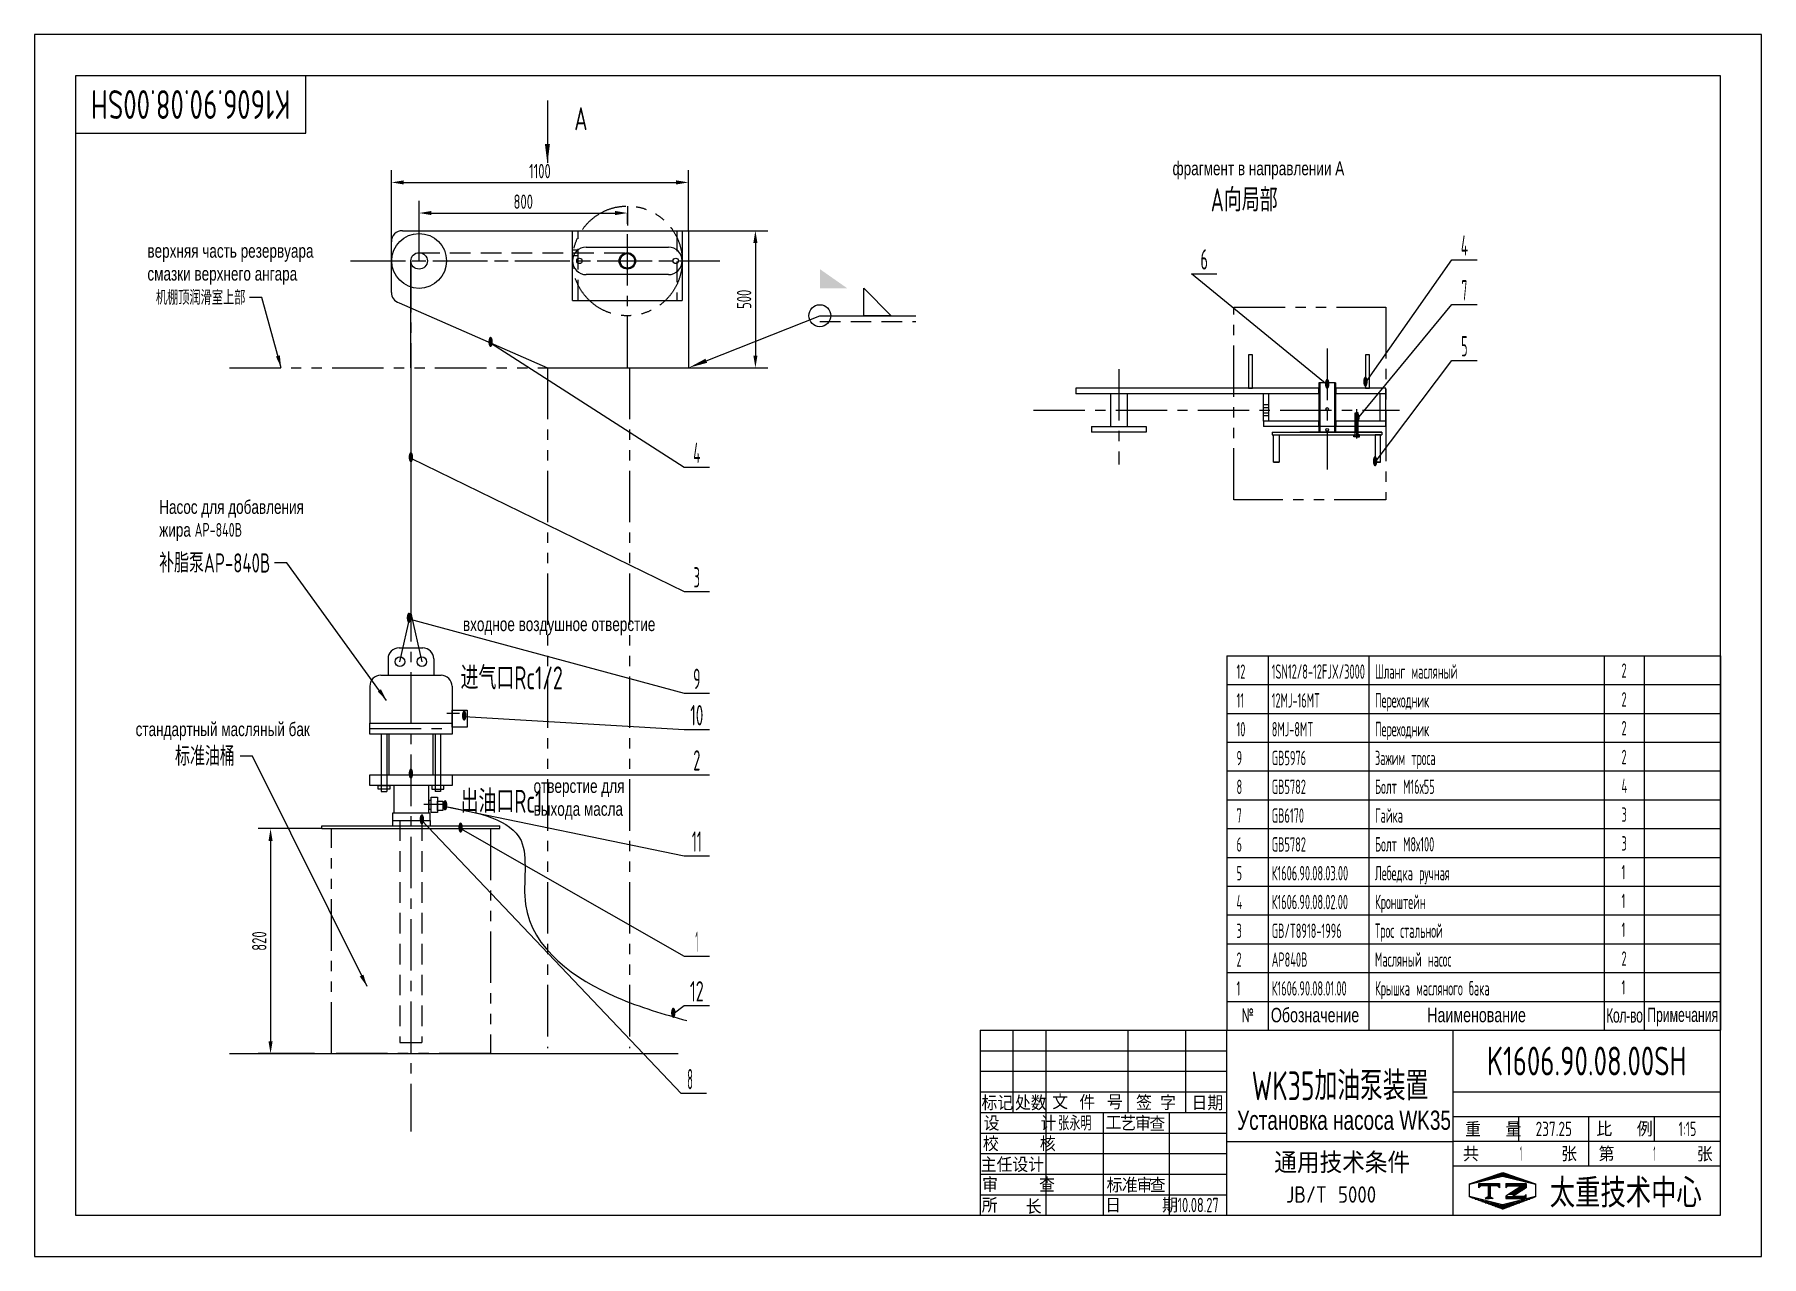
# Model space of a CAD drawing. Header units: millimetres. Extents: x 0 to 6300, y 0 to 4455.
import ezdxf
from ezdxf.enums import TextEntityAlignment as Align

# ---------------------------------------------------------------- set-up
doc = ezdxf.new("R2010")
doc.units = ezdxf.units.MM
doc.header["$LTSCALE"] = 150
for name, pattern in [('F', [0.75, 0.5, -0.25]), ('G', [2, 1.25, -0.25, 0.25, -0.25]), ('K', [2.5, 1.25, -0.25, 0.25, -0.25, 0.25, -0.25])]:
    doc.linetypes.add(name, pattern=pattern)
for name, color, linetype in [('01', 7, 'Continuous'), ('02', 1, 'Continuous'), ('04', 2, 'F'), ('05', 4, 'G'), ('07', 6, 'K'), ('08', 1, 'Continuous'), ('11', 3, 'Continuous'), ('THICK', 7, 'Continuous')]:
    doc.layers.add(name, color=color, linetype=linetype)
doc.styles.add('HZLIB', font='TXT.shx', dxfattribs={"width": 0.5, "height": 52.5})
doc.styles.get("Standard").update_dxf_attribs({"font": 'isocp', "width": 0.707, "bigfont": 'intecad.shx'})
doc.dimstyles.new('INTE', dxfattribs={"dimscale": 15, "dimtxt": 3.5, "dimasz": 3, "dimexe": 3, "dimexo": 0, "dimgap": 1, "dimtad": 1, "dimdec": 3, "dimdsep": 46, "dimtxsty": 'Standard', "dimcen": 0, "dimclrd": 1, "dimclre": 1, "dimclrt": 3, "dimaunit": 1, "dimadec": 0, "dimazin": 0, "dimtfac": 1, "dimtmove": 0, "dimatfit": 0, "dimfxl": 0, "dimarcsym": 0})

# ---------------------------------------------------------------- blocks, each defined once
blk = doc.blocks.new('*U4', base_point=(2597.4, 4744.9))
at = {"layer": '01'}
blk.add_lwpolyline([(3236.7, 5035.1), (3336.7, 4935.1), (3236.7, 4935.1)], close=True, dxfattribs=at)
blk.add_circle((3076.7, 4935.1), 40, dxfattribs=at)
blk.add_solid([(3076.7, 5105.1), (3176.7, 5035.1), (3076.7, 4935.1), (3076.7, 5035.1)], dxfattribs=at)
at = {"layer": '02'}
blk.add_lwpolyline([(2662.5, 4770.8), (3076.7, 4935.1), (3426.7, 4935.1)], dxfattribs=at)
blk.add_lwpolyline([(2597.4, 4744.9, 0, 16, 0), (2662.5, 4770.8, 16, 16, 0)], format="xyseb", dxfattribs=at)
at = {"layer": '04'}
blk.add_line((3076.7, 4914.1), (3426.7, 4914.1), dxfattribs=at)
blk = doc.blocks.new('*D5')
at = {"layer": '08', "color": 1, "lineweight": -2}
for p, q in [((1048, 1559.8), (816, 1559.8)), ((861, 1514.8), (861, 784.8)), ((1021.2, 739.8), (816, 739.8))]:
    blk.add_line(p, q, dxfattribs=at)
at = {"layer": '08', "color": 1}
for points in [[(853.5, 1514.8), (868.5, 1514.8), (861, 1559.8)], [(853.5, 784.8), (868.5, 784.8), (861, 739.8)]]:
    blk.add_solid(points, dxfattribs=at)
at = {"layer": 'Defpoints', "color": 0}
for p in [(1048, 1559.8), (861, 739.8), (1021.2, 739.8)]:
    blk.add_point(p, dxfattribs=at)
at = {"layer": '08', "color": 3, "insert": (819.8, 1149.8), "char_height": 52.5, "attachment_point": 5, "rotation": 90}
blk.add_mtext('820', dxfattribs=at)
blk = doc.blocks.new('*D6')
at = {"layer": '08', "color": 1, "lineweight": -2}
for p, q in [((1301.8, 3675.2), (1301.8, 3960.9)), ((1346.8, 3915.9), (2340.6, 3915.9)), ((2385.6, 3739.8), (2385.6, 3960.9))]:
    blk.add_line(p, q, dxfattribs=at)
at = {"layer": '08', "color": 1}
for points in [[(1346.8, 3923.4), (1346.8, 3908.4), (1301.8, 3915.9)], [(2340.6, 3923.4), (2340.6, 3908.4), (2385.6, 3915.9)]]:
    blk.add_solid(points, dxfattribs=at)
at = {"layer": 'Defpoints', "color": 0}
for p in [(2385.6, 3915.9), (2385.6, 3739.8), (1301.8, 3675.2)]:
    blk.add_point(p, dxfattribs=at)
at = {"layer": '08', "color": 3, "insert": (1843.7, 3957.2), "char_height": 52.5, "attachment_point": 5}
blk.add_mtext('1100', dxfattribs=at)
blk = doc.blocks.new('*D7')
at = {"layer": '08', "color": 1, "lineweight": -2}
for p, q in [((2385.6, 3739.8), (2674.8, 3739.8)), ((2629.8, 3694.8), (2629.8, 3284.8)), ((2385.6, 3239.8), (2674.8, 3239.8))]:
    blk.add_line(p, q, dxfattribs=at)
at = {"layer": '08', "color": 1}
for points in [[(2622.3, 3694.8), (2637.3, 3694.8), (2629.8, 3739.8)], [(2622.3, 3284.8), (2637.3, 3284.8), (2629.8, 3239.8)]]:
    blk.add_solid(points, dxfattribs=at)
at = {"layer": 'Defpoints', "color": 0}
for p in [(2385.6, 3739.8), (2385.6, 3239.8), (2629.8, 3239.8)]:
    blk.add_point(p, dxfattribs=at)
at = {"layer": '08', "color": 3, "insert": (2588.6, 3489.8), "char_height": 52.5, "attachment_point": 5, "rotation": 90}
blk.add_mtext('500', dxfattribs=at)
blk = doc.blocks.new('*D8')
at = {"layer": '08', "color": 1, "lineweight": -2}
for p, q in [((1403, 3629.7), (1403, 3849.3)), ((1448, 3804.3), (2117.7, 3804.3)), ((2162.7, 3829.7), (2162.7, 3759.3))]:
    blk.add_line(p, q, dxfattribs=at)
at = {"layer": '08', "color": 1}
for points in [[(1448, 3811.8), (1448, 3796.8), (1403, 3804.3)], [(2117.7, 3811.8), (2117.7, 3796.8), (2162.7, 3804.3)]]:
    blk.add_solid(points, dxfattribs=at)
at = {"layer": 'Defpoints', "color": 0}
for p in [(2162.7, 3829.7), (2162.7, 3804.3), (1403, 3629.7)]:
    blk.add_point(p, dxfattribs=at)
at = {"layer": '08', "color": 3, "insert": (1782.9, 3845.6), "char_height": 52.5, "attachment_point": 5}
blk.add_mtext('800', dxfattribs=at)
blk = doc.blocks.new('*X18')
at = {"color": 0}
for p, q in [((122.34, 4.5), (123.72, 4.5)), ((122.82, 4.8), (123.24, 4.8))]:
    blk.add_line(p, q, dxfattribs=at)
blk = doc.blocks.new('*X17')
at = {"color": 0}
for p, q in [((120.53, 7.8), (125.53, 7.8)), ((120.53, 7.5), (125.53, 7.5)), ((120.53, 7.2), (120.79, 7.2)), ((125.27, 7.2), (125.53, 7.2))]:
    blk.add_line(p, q, dxfattribs=at)
blk = doc.blocks.new('*X16')
at = {"color": 0}
for p, q in [((119.8, 8.4), (120.72, 8.4)), ((120.66, 8.7), (121.92, 8.7)), ((121.52, 9), (123.12, 9)), ((122.38, 9.3), (124.32, 9.3)), ((123.24, 9.6), (125.52, 9.6)), ((124.1, 9.9), (128.52, 9.9)), ((124.97, 10.2), (127.67, 10.2)), ((125.83, 10.5), (126.82, 10.5)), ((127.02, 9.6), (129.37, 9.6)), ((128.22, 9.3), (130.22, 9.3)), ((129.42, 9), (131.07, 9)), ((130.62, 8.7), (131.92, 8.7)), ((131.82, 8.4), (132.77, 8.4)), ((118.22, 7.8), (118.32, 7.8)), ((118.22, 7.5), (118.27, 7.5)), ((118.22, 7.2), (118.27, 7.2)), ((118.22, 6.9), (118.27, 6.9)), ((118.22, 6.6), (118.27, 6.6)), ((118.22, 6.3), (118.27, 6.3)), ((118.22, 6), (118.27, 6)), ((118.22, 5.7), (118.27, 5.7)), ((118.22, 5.4), (118.27, 5.4)), ((118.22, 5.1), (118.27, 5.1)), ((118.22, 4.8), (118.27, 4.8)), ((118.79, 4.5), (119.42, 4.5)), ((118.94, 8.1), (119.52, 8.1)), ((119.61, 4.2), (120.62, 4.2)), ((131.92, 4.2), (132.95, 4.2)), ((133.02, 8.1), (133.62, 8.1)), ((133.12, 4.5), (133.76, 4.5)), ((134.22, 7.8), (134.32, 7.8)), ((134.27, 7.5), (134.32, 7.5)), ((134.27, 7.2), (134.32, 7.2)), ((134.27, 6.9), (134.32, 6.9)), ((134.27, 6.6), (134.32, 6.6)), ((134.27, 6.3), (134.32, 6.3)), ((134.27, 6), (134.32, 6)), ((134.27, 5.7), (134.32, 5.7)), ((134.27, 5.4), (134.32, 5.4)), ((134.27, 5.1), (134.32, 5.1)), ((134.27, 4.8), (134.32, 4.8)), ((120.43, 3.9), (121.82, 3.9)), ((121.26, 3.6), (123.02, 3.6)), ((122.08, 3.3), (124.22, 3.3)), ((122.91, 3), (125.42, 3)), ((123.73, 2.7), (128.89, 2.7)), ((124.55, 2.4), (128.07, 2.4)), ((125.38, 2.1), (127.26, 2.1)), ((126.2, 1.8), (126.45, 1.8)), ((127.12, 3), (129.7, 3)), ((128.32, 3.3), (130.51, 3.3)), ((129.52, 3.6), (131.32, 3.6)), ((130.72, 3.9), (132.14, 3.9))]:
    blk.add_line(p, q, dxfattribs=at)
blk = doc.blocks.new('*X19')
at = {"color": 0}
for p, q in [((127.06, 7.8), (132.06, 7.8)), ((127.06, 7.5), (132.06, 7.5)), ((127.06, 7.2), (127.32, 7.2)), ((127.84, 5.4), (129.64, 5.4)), ((128.3, 5.7), (130.1, 5.7)), ((128.77, 6), (130.57, 6)), ((129.23, 6.3), (131.04, 6.3)), ((129.7, 6.6), (131.51, 6.6)), ((130.16, 6.9), (131.98, 6.9)), ((130.62, 7.2), (132.06, 7.2))]:
    blk.add_line(p, q, dxfattribs=at)
blk = doc.blocks.new('*X20')
at = {"color": 0}
for p, q in [((127.06, 4.8), (132.06, 4.8)), ((127.06, 4.5), (132.06, 4.5)), ((131.84, 5.1), (132.06, 5.1))]:
    blk.add_line(p, q, dxfattribs=at)
blk = doc.blocks.new('*U21')
at = {"layer": 'THICK'}
for p, q in [((-180, 45), (-180, 0)), ((-180, 45), (0, 45)), ((-172, 44.98), (-172, 45)), ((-172, 25), (-172, 45)), ((-164, 0), (-164, 45)), ((-144, 25), (-144, 45)), ((-130, 25), (-130, 45)), ((-120, 0), (-120, 45)), ((-65, 0), (-65, 45)), ((0, 0), (0, 45)), ((-180, 30), (-120, 30)), ((-65, 30), (0, 30)), ((-180, 25), (-120, 25)), ((-150, 0), (-150, 25)), ((-134, 0), (-134, 25)), ((-65, 24), (0, 24)), ((-49, 18), (-49, 24)), ((-32, 12), (-32, 24)), ((-16, 18), (-16, 24)), ((-120, 17.93), (-65, 17.93)), ((-65, 18), (0, 18)), ((-65, 12), (0, 12)), ((-180, 0), (0, 0))]:
    blk.add_line(p, q, dxfattribs=at)
at = {"layer": 'THICK', "color": 3}
for p, q in [((-180, 40), (-120, 40)), ((-180, 35), (-120, 35)), ((-180, 20), (-120, 20)), ((-180, 15), (-120, 15)), ((-180, 10), (-120, 10)), ((-61.04, 7.61), (-52.93, 10.43)), ((-60.99, 7.54), (-52.99, 9.54)), ((-52.99, 9.54), (-44.99, 7.54)), ((-52.93, 10.43), (-44.93, 7.61)), ((-180, 5), (-120, 5)), ((-61.04, 4.46), (-61.04, 7.61)), ((-52.93, 1.51), (-61.04, 4.46)), ((-60.99, 4.54), (-60.99, 7.54)), ((-52.99, 2.54), (-60.99, 4.54)), ((-58.73, 6.7), (-58.73, 7.7)), ((-58.73, 7.7), (-53.73, 7.7)), ((-58.23, 7.2), (-58.73, 6.7)), ((-54.23, 7.2), (-58.23, 7.2)), ((-56.23, 4.69), (-57.2, 4.08)), ((-56.45, 7.2), (-56.45, 4.46)), ((-56.23, 7.2), (-56.23, 4.46)), ((-56.23, 4.69), (-55.26, 4.08)), ((-55.98, 7.2), (-55.98, 4.46)), ((-53.73, 6.7), (-54.23, 7.2)), ((-53.73, 7.7), (-53.73, 6.7)), ((-44.99, 4.54), (-52.99, 2.54)), ((-44.93, 4.46), (-52.93, 1.51)), ((-52.2, 7.7), (-52.2, 6.7)), ((-52.2, 7.7), (-47.2, 7.7)), ((-52.2, 6.7), (-51.7, 7.2)), ((-48.26, 7.2), (-52.2, 4.65)), ((-52.2, 4.65), (-52.2, 4.08)), ((-51.7, 7.2), (-48.26, 7.2)), ((-49.76, 5.07), (-50.52, 4.58)), ((-47.7, 4.58), (-50.52, 4.58)), ((-47.2, 6.71), (-49.76, 5.07)), ((-47.2, 5.08), (-47.7, 4.58)), ((-47.2, 7.7), (-47.2, 6.7)), ((-47.2, 4.08), (-47.2, 5.08)), ((-44.99, 7.54), (-44.99, 4.54)), ((-44.93, 7.61), (-44.93, 4.46)), ((-57.2, 4.08), (-56.23, 4.08)), ((-55.26, 4.08), (-56.23, 4.08)), ((-52.2, 4.08), (-47.2, 4.08))]:
    blk.add_line(p, q, dxfattribs=at)
for name in ['*X16', '*X17', '*X18', '*X19', '*X20']:
    blk.add_blockref(name, (-179.26, -0.24), dxfattribs=at)
at = {"insert": (-161.08, 24.11), "char_height": 3.5, "width": 13.3184, "attachment_point": 1}
blk.add_mtext('张永明', dxfattribs=at)
at = {"layer": 'THICK', "color": 3}
for s, height, p in [('\\M+5CEC4', 3.5, (-160.55, 27.69)), ('\\M+5BCFE', 3.5, (-153.97, 27.57)), ('\\M+5BAC5', 3.5, (-147.27, 27.57)), ('\\M+5B1EA\\M+5BCC7', 3.5, (-175.84, 27.44)), ('\\M+5B4A6\\M+5CAFD', 3.5, (-167.69, 27.44)), ('\\M+5C8D5\\M+5C6DA', 3.5, (-124.75, 27.41)), ('\\M+5B9A4', 3.5, (-147.58, 22.5)), ('\\M+5D2D5', 3.5, (-144.03, 22.5)), ('\\M+5C9F3', 3.5, (-140.42, 22.5)), ('\\M+5B2E9', 3.5, (-136.94, 22.36)), ('\\M+5B9B2          \\M+5D5C5', 3.5, (-48.72, 15.02)), ('\\M+5B5DA          \\M+5D5C5', 3.5, (-15.74, 15.02)), ('\\M+5CDA8\\M+5D3C3\\M+5BCBC\\M+5CAF5\\M+5CCF5\\M+5BCFE', 5, (-91.97, 12.99)), ('\\M+5B1EA', 3.5, (-147.32, 7.46)), ('\\M+5D7BC', 3.5, (-143.65, 7.46)), ('\\M+5C9F3', 3.5, (-140.04, 7.46)), ('\\M+5B2E9', 3.5, (-136.84, 7.46)), ('\\M+5CBF9', 3.5, (-177.7, 2.53)), ('\\M+5B3A4', 3.5, (-167.02, 2.21))]:
    blk.add_text(s, height=height, dxfattribs=at).set_placement(p, align=Align.MIDDLE)
for s, p in [('\\M+5C7A9 \\M+5D7D6', (-142.1, 25.56)), ('\\M+5C9E8     \\M+5BCC6', (-179.18, 20.57)), ('\\M+5D6D8   \\M+5C1BF', (-62.07, 19.09)), ('\\M+5B1C8   \\M+5C0FD', (-30.16, 19.17)), ('\\M+5D0A3     \\M+5BACB', (-179.36, 15.59)), ('\\M+5D6F7\\M+5C8CE\\M+5C9E8\\M+5BCC6', (-179.87, 10.5)), ('\\M+5C9F3     \\M+5B2E9', (-179.54, 5.64)), ('\\M+5C8D5     \\M+5C6DA', (-149.6, 0.66))]:
    blk.add_text(s, height=3.5, dxfattribs=at).set_placement(p)
at = {"layer": 'THICK', "color": 3, "width": 0.8}
blk.add_text('\\M+5CCAB\\M+5D6D8\\M+5BCBC\\M+5CAF5\\M+5D6D0\\M+5D0C4', height=7, dxfattribs=at).set_placement((-41.48, 1.9))
at = {"layer": 'THICK', "color": 3, "style": 'HZLIB', "width": 0.8}
blk.add_text('JB/T 5000', height=4, dxfattribs=at).set_placement((-105.63, 3.05))
blk = doc.blocks.new('*U22')
blk.add_blockref('*U21', (0, 0))
blk = doc.blocks.new('*U23', base_point=(251.96, 168.31))
at = {"layer": '01'}
for p, q in [((251.96, 168.31), (251.96, 182.31)), ((195.96, 168.31), (251.96, 168.31))]:
    blk.add_line(p, q, dxfattribs=at)
blk = doc.blocks.new('*U24')
at = {"layer": '04'}
blk.add_blockref('*U23', (0, 0), dxfattribs=at)
blk = doc.blocks.new('*U25')
at = {"layer": '01'}
for points in [[(410, 287), (10, 287)], [(10, 287), (10, 10)], [(410, 10), (410, 287)], [(10, 10), (410, 10)]]:
    blk.add_lwpolyline(points, dxfattribs=at)
at = {"layer": '02'}
for points in [[(420, 297), (0, 297)], [(0, 297), (0, 0)], [(420, 0), (420, 297)], [(0, 0), (420, 0)]]:
    blk.add_lwpolyline(points, dxfattribs=at)

msp = doc.modelspace()

# ---------------------------------------------------------------- linework, layer by layer
for p, q in [((4350, 2189.9998), (4350, 825)), ((4350, 2189.9998), (6150, 2189.9998)), ((4500, 2189.9998), (4500, 825)), ((4868.1967, 2189.9998), (4868.1967, 825)), ((5726.231, 2189.9998), (5726.231, 825)), ((5871.4927, 2189.9998), (5871.4927, 825)), ((6150, 2189.9998), (6150, 825)), ((4350, 2084.9998), (6150, 2084.9998)), ((4350, 1979.9998), (6150, 1979.9998)), ((4350, 1874.9999), (6150, 1874.9999)), ((4350, 1769.9999), (6150, 1769.9999)), ((4350, 1664.9999), (6150, 1664.9999)), ((4350, 1559.9999), (6150, 1559.9999)), ((4350, 1454.9999), (6150, 1454.9999)), ((4350, 1349.9999), (6150, 1349.9999)), ((4350, 1245), (6150, 1245)), ((4350, 1140), (6150, 1140)), ((4350, 1035), (6150, 1035)), ((4350, 930), (6150, 930)), ((4350, 825), (6150, 825))]:
    msp.add_line(p, q)
at = {"layer": '01'}
for p, q in [((1341.7774, 3739.7663), (2385.5591, 3739.7663)), ((1962.7498, 3739.7663), (2362.7498, 3739.7663)), ((1962.7498, 3485.8088), (1962.7498, 3739.7663)), ((2362.7498, 3739.7663), (2362.7498, 3485.8088)), ((2385.5591, 3739.7663), (2385.5591, 3239.7663)), ((1301.7774, 3515.0345), (1301.7774, 3699.7663)), ((2012.7498, 3679.7254), (2312.7498, 3679.7254)), ((1373.021, 3239.7663), (1373.021, 3629.7254)), ((1373.021, 3239.7663), (1373.021, 3629.7254)), ((1962.7498, 3619.7254), (1962.7498, 3639.7254)), ((2362.7498, 3639.7254), (2362.7498, 3619.7254)), ((2312.7498, 3579.7254), (2012.7498, 3579.7254)), ((1329.6206, 3476.9266), (1871.0581, 3239.7663)), ((1962.7498, 3485.8088), (2362.7498, 3485.8088)), ((1373.021, 3239.7663), (1373.021, 2345.8401)), ((1871.0581, 3239.7663), (2385.5591, 3239.7663)), ((4685.4492, 3165.6695), (3798.688, 3165.6695)), ((3798.688, 3165.6695), (3798.688, 3145.6695)), ((4683.4492, 3165.6695), (4683.4492, 3145.6695)), ((4745.4492, 3185.6695), (4685.4492, 3185.6695)), ((4685.4492, 3185.6695), (4685.4492, 3005.6695)), ((4688.9492, 3185.6695), (4688.9492, 3005.6695)), ((4741.9492, 3185.6695), (4741.9492, 3005.6695)), ((4745.4492, 3185.6695), (4745.4492, 3005.6695)), ((4929.1253, 3165.6695), (4745.4492, 3165.6695)), ((4747.4492, 3165.6695), (4747.4492, 3145.6695)), ((4929.1253, 3025.6695), (4929.1253, 3165.6695)), ((4685.4492, 3145.6695), (3798.688, 3145.6695)), ((3925.7204, 3145.6695), (3925.7204, 3025.6695)), ((3985.7204, 3145.6695), (3985.7204, 3025.6695)), ((4483.0171, 3045.6695), (4483.0171, 3145.6695)), ((4503.0171, 3045.6695), (4503.0171, 3145.6695)), ((4929.1253, 3145.6695), (4745.4492, 3145.6695)), ((4909.1253, 3045.6695), (4909.1253, 3145.6695)), ((3855.7204, 3025.6695), (3855.7204, 3005.6695)), ((3855.7204, 3025.6695), (4055.7204, 3025.6695)), ((4055.7204, 3025.6695), (4055.7204, 3005.6695)), ((4483.0171, 3045.6695), (4483.0171, 3025.6695)), ((4685.4492, 3045.6695), (4483.0171, 3045.6695)), ((4929.1253, 3025.6695), (4483.0171, 3025.6695)), ((4815.4492, 3025.6695), (4615.4492, 3025.6695)), ((4683.4492, 3045.6695), (4683.4492, 3025.6695)), ((4929.1253, 3045.6695), (4745.4492, 3045.6695)), ((4747.4492, 3045.6695), (4747.4492, 3025.6695)), ((4817.2846, 3075.6695), (4823.2846, 3075.6695)), ((4817.2846, 2995.6695), (4817.2846, 3075.6695)), ((4829.2846, 3075.6695), (4823.2846, 3075.6695)), ((4829.2846, 2995.6695), (4829.2846, 3075.6695)), ((4055.7204, 3005.6695), (3855.7204, 3005.6695)), ((4515.4492, 3005.6695), (4915.4492, 3005.6695)), ((4515.4492, 3005.6695), (4515.4492, 2995.6695)), ((4515.4492, 2995.6695), (4915.4492, 2995.6695)), ((4540.4492, 2995.6695), (4540.4492, 2895.6695)), ((4915.4492, 3005.6695), (4615.4492, 3005.6695)), ((4813.3596, 2995.6695), (4823.2846, 2995.6695)), ((4813.3596, 2988.1695), (4813.3596, 2995.6695)), ((4823.2846, 2988.1695), (4813.3596, 2988.1695)), ((4817.2846, 3010.6695), (4823.2846, 3010.6695)), ((4817.2846, 2988.1695), (4817.2846, 2995.6695)), ((4829.2846, 3010.6695), (4823.2846, 3010.6695)), ((4833.2096, 2995.6695), (4823.2846, 2995.6695)), ((4823.2846, 2988.1695), (4833.2096, 2988.1695)), ((4829.2846, 2988.1695), (4829.2846, 2995.6695)), ((4833.2096, 2988.1695), (4833.2096, 2995.6695)), ((4890.4492, 2995.6695), (4890.4492, 2895.6695)), ((4915.4492, 3005.6695), (4915.4492, 2995.6695)), ((4520.4492, 2895.6695), (4540.4492, 2895.6695)), ((4910.4492, 2895.6695), (4890.4492, 2895.6695)), ((1333.021, 2168.4538), (1373.021, 2345.8401)), ((1373.021, 2345.8401), (1413.021, 2168.4538)), ((1329.8041, 2218.7663), (1416.2379, 2218.7663)), ((1289.8041, 2178.7663), (1289.8041, 2118.7663)), ((1456.2379, 2178.7663), (1456.2379, 2118.7663)), ((1263.021, 2118.7663), (1483.021, 2118.7663)), ((1223.021, 2078.7663), (1223.021, 1944.7663)), ((1523.021, 2078.7663), (1523.021, 1904.7663)), ((1504.1571, 1980.6703), (1550.3885, 1980.6703)), ((1264.6349, 1904.7663), (1264.6349, 1695.5897)), ((1284.6349, 1904.7663), (1284.6349, 1695.5897)), ((1292.4564, 1904.7663), (1292.4564, 1756.4604)), ((1453.5856, 1904.7663), (1453.5856, 1756.4604)), ((1461.407, 1904.7663), (1461.407, 1695.5897)), ((1481.407, 1904.7663), (1481.407, 1695.5897)), ((1311.7236, 1616.6888), (1311.7236, 1716.4604)), ((1438.6535, 1616.6888), (1438.6535, 1716.4604)), ((1264.6349, 1695.5897), (1284.6349, 1695.5897)), ((1420.5851, 1648.474), (1491.7102, 1648.474)), ((1481.407, 1695.5897), (1461.407, 1695.5897)), ((1305.9704, 1589.7663), (1305.9704, 1569.7663)), ((1443.6715, 1589.7663), (1443.6715, 1569.7663)), ((1048.021, 1569.7663), (1698.021, 1569.7663)), ((1048.021, 1559.7663), (1048.021, 1569.7663)), ((1048.021, 1559.7663), (1698.021, 1559.7663)), ((1698.021, 1559.7663), (1698.021, 1569.7663)), ((1333.021, 779.7663), (1413.021, 779.7663)), ((710.7909, 739.7663), (2347.638, 739.7663))]:
    msp.add_line(p, q, dxfattribs=at)
for points in [[(4428.3444, 3165.6695), (4443.4559, 3165.6695), (4443.4559, 3287.0341), (4428.3444, 3287.0341)], [(4855.2452, 3165.6695), (4870.3568, 3165.6695), (4870.3568, 3287.0341), (4855.2452, 3287.0341)], [(4520.4492, 2995.6695), (4540.4492, 2995.6695), (4540.4492, 2895.6695), (4520.4492, 2895.6695)], [(4910.4492, 2995.6695), (4890.4492, 2995.6695), (4890.4492, 2895.6695), (4910.4492, 2895.6695)], [(1523.021, 1991.7663), (1578.452, 1991.7663), (1578.452, 1929.4713), (1523.021, 1929.4713)], [(1223.021, 1944.7663), (1523.021, 1944.7663), (1523.021, 1904.7663), (1223.021, 1904.7663)], [(1223.021, 1756.4604), (1523.021, 1756.4604), (1523.021, 1716.4604), (1223.021, 1716.4604)], [(1253.0641, 1716.4604), (1296.1581, 1716.4604), (1296.1581, 1703.3645), (1253.0641, 1703.3645)], [(1492.9779, 1716.4604), (1449.8838, 1716.4604), (1449.8838, 1703.3645), (1492.9779, 1703.3645)], [(1447.296, 1662.1926), (1438.6535, 1662.1926), (1438.6535, 1630.2994), (1447.296, 1630.2994)], [(1447.296, 1674.6726), (1469.5023, 1674.6726), (1469.5023, 1618.5128), (1447.296, 1618.5128)], [(1469.5023, 1659.4193), (1488.9541, 1659.4193), (1488.9541, 1626.046), (1469.5023, 1626.046)], [(1305.9704, 1589.7663), (1443.6715, 1589.7663), (1443.6715, 1616.6888), (1305.9704, 1616.6888)]]:
    msp.add_lwpolyline(points, close=True, dxfattribs=at)
for centre, radius in [((1403.021, 3629.7254), 100), ((1403.021, 3629.7254), 30), ((2162.7498, 3629.7254), 30), ((2162.7498, 3629.7254), 26.5), ((1987.7766, 3629.7254), 10), ((2339.3021, 3629.7254), 10), ((4715.4492, 3175.8006), 5), ((4715.4492, 3089.7402), 5), ((4715.4492, 3014.2288), 5), ((1333.021, 2168.4538), 17.5), ((1413.021, 2168.4538), 17.5)]:
    msp.add_circle(centre, radius, dxfattribs=at)
for centre, radius, start, end in [((1341.7774, 3699.7663), 40, 90, 180), ((2012.7498, 3629.7254), 50, 90, 270), ((2312.7498, 3629.7254), 50, 270, 90), ((1341.7774, 3515.0345), 40, 180, 252.30690018), ((1329.8041, 2178.7663), 40, 90, 180), ((1416.2379, 2178.7663), 40, 0, 90), ((1263.021, 2078.7663), 40, 90, 180), ((1483.021, 2078.7663), 40, 0, 90)]:
    msp.add_arc(centre, radius, start, end, dxfattribs=at)
msp.add_spline([(1497.9541, 1641.046), (1774.7677, 1516.0907), (1791.1859, 1283.7059), (2125.0235, 944.6975), (2379.5062, 859.9454)], degree=3, dxfattribs=at)
at = {"layer": '02'}
for p, q in [((1871.0581, 4214.8989), (1871.0581, 3986.8989)), ((4855.2452, 3185.6695), (5169.8376, 3633.828)), ((5169.8376, 3633.828), (5262.8376, 3633.828)), ((4715.7907, 3177.5672), (4220.5857, 3583.1848)), ((4220.5857, 3583.1848), (4313.5857, 3583.1848)), ((4825.8051, 3053.4307), (5169.8376, 3470.3364)), ((5169.8376, 3470.3364), (5262.8376, 3470.3364)), ((1663.7609, 3330.5665), (2369.5955, 2877.6793)), ((4890.4492, 2895.6695), (5169.8376, 3266.5558)), ((5169.8376, 3266.5558), (5262.8376, 3266.5558)), ((4818.4846, 3010.6695), (4818.4846, 3075.6695)), ((4828.0846, 3010.6695), (4828.0846, 3075.6695)), ((1373.021, 2910.0856), (2369.5955, 2423.99)), ((2369.5955, 2877.6793), (2462.5955, 2877.6793)), ((2369.5955, 2423.99), (2462.5955, 2423.99)), ((1365.9012, 2324.6754), (2369.5955, 2053.8846)), ((2369.5955, 2053.8846), (2462.5955, 2053.8846)), ((1567.3489, 1968.2978), (2369.5955, 1921.1514)), ((2369.5955, 1921.1514), (2462.5955, 1921.1514)), ((1373.021, 1756.4604), (2369.5955, 1756.4604)), ((2369.5955, 1756.4604), (2462.5955, 1756.4604)), ((1497.9541, 1641.046), (2369.5955, 1460.7803)), ((1413.021, 1589.7663), (2358.4684, 594.2258)), ((1554.2593, 1559.7663), (2369.5955, 1095.3286)), ((2369.5955, 1460.7803), (2462.5955, 1460.7803)), ((2369.5955, 1095.3286), (2462.5955, 1095.3286)), ((2330.2515, 884.5508), (2369.5955, 914.6242)), ((2369.5955, 914.6242), (2462.5955, 914.6242)), ((2451.4684, 594.2258), (2358.4684, 594.2258))]:
    msp.add_line(p, q, dxfattribs=at)
msp.add_lwpolyline([(1871.0581, 4055.4221, 18, 0, 0), (1871.0581, 3983.4221, 0, 0, 0)], format="xyseb", dxfattribs=at)
at = {"layer": '04', "color": 2, "linetype": 'F'}
for p, q in [((1982.7498, 3485.8088), (1982.7498, 3739.7663)), ((2342.7498, 3739.7663), (2342.7498, 3485.8088)), ((1403.021, 3659.7254), (2162.7498, 3659.7254)), ((1962.7498, 3669.7254), (1980.2729, 3669.7254)), ((1962.7498, 3669.7254), (1980.2729, 3669.7254)), ((1962.7498, 3649.7254), (1980.2729, 3649.7254)), ((4483.0171, 3105.6695), (4503.0171, 3105.6695)), ((4483.0171, 3065.6695), (4503.0171, 3065.6695)), ((1333.021, 1589.7663), (1333.021, 779.7663)), ((1413.021, 1589.7663), (1413.021, 779.7663))]:
    msp.add_line(p, q, dxfattribs=at)
at = {"layer": '05', "color": 4, "linetype": 'G'}
for p, q in [((2162.7498, 3239.7663), (2162.7498, 3828.0854)), ((1152.7043, 3629.7254), (2487.555, 3629.7254)), ((1165.2043, 3629.7254), (2500.055, 3629.7254)), ((1373.021, 3629.7254), (1373.021, 456.145)), ((4715.4492, 3309.9237), (4715.4492, 2869.5566)), ((3955.7204, 3235.4311), (3955.7204, 2887.7992)), ((4483.0171, 3095.6695), (4503.0171, 3095.6695)), ((3644.1013, 3085.6695), (4978.9521, 3085.6695)), ((4483.0171, 3075.6695), (4503.0171, 3075.6695)), ((1223.021, 1924.7663), (1523.021, 1924.7663))]:
    msp.add_line(p, q, dxfattribs=at)
at = {"layer": '05'}
msp.add_line((4823.2846, 2982.7045), (4823.2846, 3088.5888), dxfattribs=at)
at = {"layer": '07', "color": 6, "linetype": 'K'}
for p, q in [((710.7909, 3239.7663), (2488.5277, 3239.7663)), ((1871.0581, 3239.7663), (1871.0581, 759.7663)), ((2171.0581, 3239.7663), (2171.0581, 759.7663))]:
    msp.add_line(p, q, dxfattribs=at)
for points in [[(4374.7955, 3461.5918), (4929.1253, 3461.5918), (4929.1253, 2758.9829), (4374.7955, 2758.9829)], [(1083.021, 1559.7663), (1663.021, 1559.7663), (1663.021, 739.7663), (1083.021, 739.7663)]]:
    msp.add_lwpolyline(points, close=True, dxfattribs=at)
msp.add_circle((2162.7498, 3629.7254), 200, dxfattribs=at)

# ---------------------------------------------------------------- block references
at = {"layer": '01', "xscale": 15, "yscale": 15, "zscale": 15}
msp.add_blockref('*U25', (0, 0), dxfattribs=at)
at = {"layer": '01', "xscale": 15, "yscale": 15}
for name, p in [('*U24', (990, 4095)), ('*U22', (6150, 150))]:
    msp.add_blockref(name, p, dxfattribs=at)
at = {"layer": '01'}
msp.add_blockref('*U4', (2385.5591, 3239.7663), dxfattribs=at)

# ---------------------------------------------------------------- texts
at = {"style": 'HZLIB', "width": 0.5}
for s, p in [('12', (4385, 2105.9998)), ('Шланг масляный', (4889.9844, 2106.3851)), ('2', (5789.5448, 2109.7626)), ('11', (4385, 2000.9998)), ('12MJ-16MT', (4513.34, 2001.0646)), ('Переходник', (4889.9844, 2001.3851)), ('2', (5789.5448, 2004.7626)), ('10', (4385, 1895.9999)), ('8MJ-8MT', (4513.34, 1896.0646)), ('Переходник', (4889.9844, 1896.3851)), ('2', (5789.5448, 1899.7626)), ('9', (4385, 1790.9999)), ('GB5976', (4513.34, 1791.0646)), ('Зажим троса', (4889.9844, 1791.3851)), ('2', (5789.5448, 1794.7626)), ('8', (4385, 1685.9999)), ('GB5782', (4513.34, 1686.0646)), ('Болт М16х55', (4889.9844, 1686.3851)), ('4', (5789.5448, 1689.7626)), ('7', (4385, 1580.9999)), ('GB6170', (4513.34, 1581.0646)), ('Гайка', (4889.9844, 1581.3851)), ('3', (5789.5448, 1584.7626)), ('6', (4385, 1475.9999)), ('GB5782', (4513.34, 1476.0646)), ('Болт М8х100', (4889.9844, 1476.3851)), ('3', (5789.5448, 1479.7626)), ('5', (4385, 1370.9999)), ('К1606.90.08.03.00', (4513.34, 1371.0646)), ('Лебедка ручная', (4889.9844, 1371.3851)), ('1', (5789.5448, 1374.7626)), ('4', (4385, 1266)), ('К1606.90.08.02.00', (4513.34, 1266.0646)), ('Кронштейн', (4889.9844, 1266.3851)), ('1', (5789.5448, 1269.7626)), ('3', (4385, 1161)), ('GB/T8918-1996', (4513.34, 1161.0646)), ('Трос стальной', (4889.9844, 1161.3851)), ('1', (5789.5448, 1164.7626)), ('2', (4385, 1056)), ('AP840B', (4513.34, 1056.0646)), ('Масляный насос', (4889.9844, 1056.3851)), ('2', (5789.5448, 1059.7626)), ('1', (4385, 951)), ('К1606.90.08.01.00', (4513.34, 951.0646)), ('Крышка масляного бака', (4889.9844, 951.3851)), ('1', (5789.5448, 954.7626))]:
    msp.add_text(s, height=52.5, dxfattribs=at).set_placement(p)
at = {"style": 'HZLIB', "width": 0.40075}
msp.add_text('1SN12/8-12FJX/3000', height=52.5, dxfattribs=at).set_placement((4513.34, 2106.0646), (4853.4767, 2106.0646), align=Align.FIT)
at = {"layer": '01', "attachment_point": 1}
for s, insert, char_height, width in [('{\\fArial|b0|i0|c204|p34;\\C3;фрагмент в направлении А}', (4151.4883, 3992.2163), 50, 678.431436), ('{\\fArial|b0|i0|c204|p34;\\C3;верхняя часть резервуара смазки верхнего ангара}', (411.7415, 3691.3394), 50, 678.431436), ('{\\fArial|b0|i0|c204|p34;\\C3;Насос для добавления \\fArial|b0|i0|c0|p34;\\P\\fArial|b0|i0|c204|p34;жира\\fArial|b0|i0|c0|p34; \\Fisocp,intecad|c134;\\W0.707;AP-840B}', (454.8354, 2757.538), 50, 678.431436), ('{\\fArial|b0|i0|c204|p34;\\C3;входное воздушное отверстие}', (1562.8804, 2330.0859), 50, 678.431436), ('{\\fArial|b0|i0|c204|p34;\\C3;стандартный масляный бак}', (368.7746, 1947.1654), 50, 678.431436), ('{\\fArial|b0|i0|c204|p34;\\C3;отверстие для \\fArial|b0|i0|c0|p34;\\P\\fArial|b0|i0|c204|p34;выхода масла}', (1820.5064, 1739.9625), 50, 678.431436), ('{\\fArial|b0|i0|c204|p34;Обозначение}', (4510.2496, 906.281), 52.5, 0.376198), ('{\\fArial|b0|i0|c204|p34;\\C3;Установка насоса WK\\fArial|b0|i0|c0|p34;35}', (4387.326, 531.7157), 70, 899.74695)]:
    msp.add_mtext(s, dxfattribs=dict(at, insert=insert, char_height=char_height, width=width))
at = {"layer": '01', "color": 3, "attachment_point": 9}
for s, insert, char_height in [('机棚顶润滑室上部', (769.1201, 3469.6881), 52.5), ('补脂泵AP-840B', (860.179, 2493.392), 70), ('标准油桶', (730.3568, 1788.8004), 70)]:
    msp.add_mtext(s, dxfattribs=dict(at, insert=insert, char_height=char_height))
at = {"layer": '01', "char_height": 52.5, "attachment_point": 1}
for s, insert in [('{\\Fisocp,intecad|c204;№}', (4403.758, 905.3679)), ('{\\fArial|b0|i0|c204|p34;Наименование}', (5080.7172, 906.6319)), ('{\\fArial|b0|i0|c204|p34;\\W0.607;\\T0.95;Кол-во}', (5733.5023, 905.1005)), ('{\\fArial|b0|i0|c204|p34;\\W0.607;Примечания}', (5883.4044, 907.4473))]:
    msp.add_mtext(s, dxfattribs=dict(at, insert=insert))
at = {"layer": '02', "width": 0.605172}
for p, p2 in [((1654.7609, 3315.5665), (1672.7609, 3315.5665)), ((4706.7907, 3162.5672), (4724.7907, 3162.5672)), ((4846.2452, 3170.6695), (4864.2452, 3170.6695)), ((4816.8051, 3038.4307), (4834.8051, 3038.4307)), ((1364.021, 2895.0856), (1382.021, 2895.0856)), ((4881.4492, 2880.6695), (4899.4492, 2880.6695)), ((1356.9012, 2309.6754), (1374.9012, 2309.6754)), ((1558.3489, 1953.2978), (1576.3489, 1953.2978)), ((1364.021, 1741.4604), (1382.021, 1741.4604)), ((1488.9541, 1626.046), (1506.9541, 1626.046)), ((1404.021, 1574.7663), (1422.021, 1574.7663)), ((1545.2593, 1544.7663), (1563.2593, 1544.7663)), ((2321.2515, 869.5508), (2339.2515, 869.5508))]:
    msp.add_text('\\M+5A1F1', height=30, dxfattribs=at).set_placement(p, p2, align=Align.FIT)
at = {"layer": '11', "width": 0.696351}
msp.add_text('K1606.90.08.00SH', height=105, rotation=180, dxfattribs=at).set_placement((934.0668, 4252.5), (205.9332, 4252.5), align=Align.FIT)
at = {"layer": '11', "width": 0.707}
for s, p in [('A', (1969.2231, 4081.0725)), ('A\\M+5CFF2\\M+5BED6\\M+5B2BF', (4290.9284, 3785.1086)), ('\\M+5BDF8\\M+5C6F8\\M+5BFDARc1/2', (1554.2593, 2042.2165)), ('\\M+5B3F6\\M+5D3CD\\M+5BFDARc1', (1554.2593, 1592.2021))]:
    msp.add_text(s, height=84, dxfattribs=at).set_placement(p, align=Align.BOTTOM_LEFT)
at = {"layer": '11'}
for s, height, width, p, p2 in [('4', 74.2462, 0.543846, (5203.2146, 3648.828), (5229.4606, 3648.828)), ('6', 74.2462, 0.600695, (4253.7147, 3598.1848), (4280.4567, 3598.1848)), ('7', 74.2462, 0.514182, (5205.8392, 3485.3364), (5226.836, 3485.3364)), ('5', 74.2462, 0.527686, (5204.752, 3281.5558), (5227.9232, 3281.5558)), ('4', 74.2462, 0.543846, (2402.9725, 2892.6793), (2429.2185, 2892.6793)), ('3', 74.2462, 0.527686, (2404.5099, 2438.99), (2427.681, 2438.99)), ('9', 74.2462, 0.579528, (2402.7226, 2068.8846), (2429.4684, 2068.8846)), ('10', 74.24621, 0.606076, (2392.4534, 1936.1514), (2439.7376, 1936.1514)), ('2', 74.2462, 0.562593, (2403.3543, 1771.4604), (2428.8367, 1771.4604)), ('11', 74.24621, 0.582235, (2397.7232, 1475.7803), (2434.4677, 1475.7803)), ('1', 74.2462, 0.404, (2410.8463, 1110.3286), (2421.3447, 1110.3286)), ('12', 74.24621, 0.611465, (2390.8977, 929.6242), (2441.2932, 929.6242)), ('K1606.90.08.00SH', 105, 0.696351, (5298.4332, 660), (6026.5668, 660)), ('8', 74.2462, 0.514182, (2380.9321, 609.2258), (2401.929, 609.2258)), ('WK35\\M+5BCD3\\M+5D3CD\\M+5B1C3\\M+5D7B0\\M+5D6C3', 105, 0.891018, (4440.217, 569.478), (5084.783, 569.478)), ('237.25', 52.5, 0.683135, (5476.3044, 438.75), (5608.6956, 438.75)), ('1:15', 52.5, 0.650931, (5997.6814, 438.75), (6062.3186, 438.75)), ('1', 52.5, 0.404, (5418.7882, 348.75), (5426.2118, 348.75)), ('1', 52.5, 0.404, (5906.2882, 348.75), (5913.7118, 348.75)), ('10.08.27', 52.5, 0.642055, (4170, 161.25), (4320, 161.25))]:
    msp.add_text(s, height=height, dxfattribs=dict(at, width=width)).set_placement(p, p2, align=Align.FIT)

# ---------------------------------------------------------------- dimensions: what is measured, and where the dimension line sits
at = {"layer": '08'}
for base, p1, p2, text, picture, middle in [((2385.5591, 3915.9221), (1301.7774, 3675.1838), (2385.5591, 3739.7663), '1100', '*D6', (1843.6682, 3957.1721)), ((2162.7498, 3804.3178), (1403.021, 3629.7254), (2162.7498, 3829.7254), '800', '*D8', (1782.8854, 3845.5678))]:
    dim = msp.add_linear_dim(base=base, p1=p1, p2=p2, text=text, dimstyle='INTE', dxfattribs=at)
    dim.commit()
    dim.dimension.update_dxf_attribs({"geometry": picture, "text_midpoint": middle})
for base, p1, p2, picture, middle in [((2629.8097, 3239.7663), (2385.5591, 3739.7663), (2385.5591, 3239.7663), '*D7', (2588.5597, 3489.7663)), ((861.0073, 739.7663), (1048.021, 1559.7663), (1021.2069, 739.7663), '*D5', (819.7521, 1149.7663))]:
    dim = msp.add_linear_dim(base=base, p1=p1, p2=p2, angle=90, dimstyle='INTE', dxfattribs=at)
    dim.commit()
    dim.dimension.update_dxf_attribs({"geometry": picture, "text_midpoint": middle})

# ---------------------------------------------------------------- leaders
at = {"layer": '01', "annotation_type": 0, "has_hookline": 1, "hookline_direction": 1}
for points, text_width in [([(899.7318, 3239.7663), (829.1201, 3495.9381), (784.1201, 3495.9381)], 326.8402), ([(1284.3513, 2027.3921), (920.179, 2528.392), (875.179, 2528.392)], 365.1707), ([(1213.0609, 984.0144), (795.3568, 1823.8004), (750.3568, 1823.8004)], 217.6644)]:
    msp.add_leader(points, dimstyle='INTE', override={"dimgap": 1, "dimtad": 0}, dxfattribs=dict(at, text_width=text_width))

doc.saveas('drawing.dxf')
